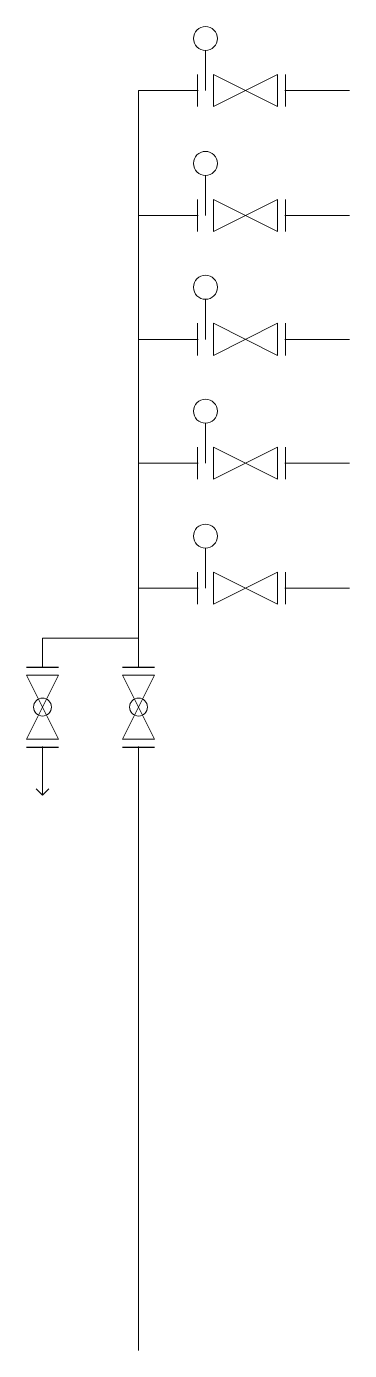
# Model space of a CAD drawing. Header units: inches. Extents: x 0 to 0.081, y 0 to 0.333.
import ezdxf

# ---------------------------------------------------------------- set-up
doc = ezdxf.new("R2010")
doc.units = ezdxf.units.IN
doc.header["$MEASUREMENT"] = 0
doc.layers.add('EDGES', color=3, linetype='Continuous', lineweight=0)
doc.layers.add('Level 7', color=7, linetype='Continuous')

# ---------------------------------------------------------------- blocks, each defined once
blk = doc.blocks.new('SeparatorTankGroup_SeparatorTank_SeparatorTank1__PORT1_LEFT_GATE_OPEN')
for p in [(-0.011, 0.002), (0, 0.002)]:
    blk.add_point(p)
at = {"layer": 'Level 7', "color": 2, "linetype": 'Continuous', "lineweight": 13}
for p, q in [((-0.01, 0.002), (-0.01, 0.007)), ((-0.011, 0), (-0.011, 0.004)), ((0, 0), (0, 0.004))]:
    blk.add_line(p, q, dxfattribs=at)
at = {"layer": 'Level 7', "color": 2, "linetype": 'Continuous', "lineweight": 13, "extrusion": (0, 0, -1), "flags": 128}
blk.add_lwpolyline([(0.001, 0.004), (0.001, 0), (0.009, 0.004), (0.009, 0), (0.001, 0.004)], dxfattribs=at)
at = {"layer": 'Level 7', "color": 2, "linetype": 'Continuous', "lineweight": 13, "extrusion": (0, 0, -1)}
blk.add_circle((0.01, 0.0085), 0.0015, dxfattribs=at)
blk = doc.blocks.new('SeparatorTankGroup_SeparatorTank_SeparatorTank1__PORT2_LEFT_GATE_OPEN')
for p in [(-0.011, 0.002), (0, 0.002)]:
    blk.add_point(p)
at = {"layer": 'Level 7', "color": 2, "linetype": 'Continuous', "lineweight": 13}
for p, q in [((-0.01, 0.002), (-0.01, 0.007)), ((-0.011, 0), (-0.011, 0.004)), ((0, 0), (0, 0.004))]:
    blk.add_line(p, q, dxfattribs=at)
at = {"layer": 'Level 7', "color": 2, "linetype": 'Continuous', "lineweight": 13, "extrusion": (0, 0, -1), "flags": 128}
blk.add_lwpolyline([(0.001, 0.004), (0.001, 0), (0.009, 0.004), (0.009, 0), (0.001, 0.004)], dxfattribs=at)
at = {"layer": 'Level 7', "color": 2, "linetype": 'Continuous', "lineweight": 13, "extrusion": (0, 0, -1)}
blk.add_circle((0.01, 0.0085), 0.0015, dxfattribs=at)
blk = doc.blocks.new('SeparatorTankGroup_SeparatorTank_SeparatorTank1__PORT3_LEFT_GATE_OPEN')
for p in [(-0.011, 0.002), (0, 0.002)]:
    blk.add_point(p)
at = {"layer": 'Level 7', "color": 2, "linetype": 'Continuous', "lineweight": 13}
for p, q in [((-0.01, 0.002), (-0.01, 0.007)), ((-0.011, 0), (-0.011, 0.004)), ((0, 0), (0, 0.004))]:
    blk.add_line(p, q, dxfattribs=at)
at = {"layer": 'Level 7', "color": 2, "linetype": 'Continuous', "lineweight": 13, "extrusion": (0, 0, -1), "flags": 128}
blk.add_lwpolyline([(0.001, 0.004), (0.001, 0), (0.009, 0.004), (0.009, 0), (0.001, 0.004)], dxfattribs=at)
at = {"layer": 'Level 7', "color": 2, "linetype": 'Continuous', "lineweight": 13, "extrusion": (0, 0, -1)}
blk.add_circle((0.01, 0.0085), 0.0015, dxfattribs=at)
blk = doc.blocks.new('SeparatorTankGroup_SeparatorTank_SeparatorTank1__PORT4_LEFT_GATE_OPEN')
for p in [(-0.011, 0.002), (0, 0.002)]:
    blk.add_point(p)
at = {"layer": 'Level 7', "color": 2, "linetype": 'Continuous', "lineweight": 13}
for p, q in [((-0.01, 0.002), (-0.01, 0.007)), ((-0.011, 0), (-0.011, 0.004)), ((0, 0), (0, 0.004))]:
    blk.add_line(p, q, dxfattribs=at)
at = {"layer": 'Level 7', "color": 2, "linetype": 'Continuous', "lineweight": 13, "extrusion": (0, 0, -1), "flags": 128}
blk.add_lwpolyline([(0.001, 0.004), (0.001, 0), (0.009, 0.004), (0.009, 0), (0.001, 0.004)], dxfattribs=at)
at = {"layer": 'Level 7', "color": 2, "linetype": 'Continuous', "lineweight": 13, "extrusion": (0, 0, -1)}
blk.add_circle((0.01, 0.0085), 0.0015, dxfattribs=at)
blk = doc.blocks.new('SeparatorTankGroup_SeparatorTank_SeparatorTank1__PORT5_LEFT_GATE_OPEN')
for p in [(-0.011, 0.002), (0, 0.002)]:
    blk.add_point(p)
at = {"layer": 'Level 7', "color": 2, "linetype": 'Continuous', "lineweight": 13}
for p, q in [((-0.01, 0.002), (-0.01, 0.007)), ((-0.011, 0), (-0.011, 0.004)), ((0, 0), (0, 0.004))]:
    blk.add_line(p, q, dxfattribs=at)
at = {"layer": 'Level 7', "color": 2, "linetype": 'Continuous', "lineweight": 13, "extrusion": (0, 0, -1), "flags": 128}
blk.add_lwpolyline([(0.001, 0.004), (0.001, 0), (0.009, 0.004), (0.009, 0), (0.001, 0.004)], dxfattribs=at)
at = {"layer": 'Level 7', "color": 2, "linetype": 'Continuous', "lineweight": 13, "extrusion": (0, 0, -1)}
blk.add_circle((0.01, 0.0085), 0.0015, dxfattribs=at)
blk = doc.blocks.new('SeparatorTankGroup_SeparatorTank_SeparatorTank1__PORT5_BRANCH_BALL_VFO')
for p in [(-0.005, 0), (0.005, 0)]:
    blk.add_point(p)
at = {"layer": 'Level 7', "color": 2, "linetype": 'Continuous', "lineweight": 30}
for p, q in [((-0.005, 0.002), (-0.005, -0.002)), ((0.005, 0.002), (0.005, -0.002))]:
    blk.add_line(p, q, dxfattribs=at)
at = {"layer": 'Level 7', "color": 2, "linetype": 'Continuous', "lineweight": 13, "flags": 128}
blk.add_lwpolyline([(-0.004, 0.002), (-0.004, -0.002), (0.004, 0.002), (0.004, -0.002), (-0.004, 0.002)], dxfattribs=at)
at = {"layer": 'Level 7', "color": 2, "linetype": 'Continuous', "lineweight": 13}
blk.add_circle((0, 0), 0.00112, dxfattribs=at)
blk = doc.blocks.new('SeparatorTankGroup_SeparatorTank_SeparatorTank1__PORT5_BOTTOM_BALL_VFO')
for p in [(-0.005, 0), (0.005, 0)]:
    blk.add_point(p)
at = {"layer": 'Level 7', "color": 2, "linetype": 'Continuous', "lineweight": 30}
for p, q in [((-0.005, 0.002), (-0.005, -0.002)), ((0.005, 0.002), (0.005, -0.002))]:
    blk.add_line(p, q, dxfattribs=at)
at = {"layer": 'Level 7', "color": 2, "linetype": 'Continuous', "lineweight": 13, "flags": 128}
blk.add_lwpolyline([(-0.004, 0.002), (-0.004, -0.002), (0.004, 0.002), (0.004, -0.002), (-0.004, 0.002)], dxfattribs=at)
at = {"layer": 'Level 7', "color": 2, "linetype": 'Continuous', "lineweight": 13}
blk.add_circle((0, 0), 0.00112, dxfattribs=at)

msp = doc.modelspace()

# ---------------------------------------------------------------- linework, layer by layer
at = {"layer": 'EDGES', "color": 3, "lineweight": 0}
for p, q in [((0.04301, 0.31683), (0.02819, 0.31683)), ((0.02819, 0.31683), (0.02819, 0.17186)), ((0.08127, 0.31683), (0.06516, 0.31683)), ((0.04301, 0.28542), (0.02819, 0.28542)), ((0.08127, 0.28542), (0.06516, 0.28542)), ((0.04301, 0.25426), (0.02819, 0.25426)), ((0.08127, 0.25426), (0.06516, 0.25426)), ((0.04301, 0.22311), (0.02819, 0.22311)), ((0.08127, 0.22311), (0.06516, 0.22311)), ((0.04301, 0.1917), (0.02819, 0.1917)), ((0.08127, 0.1917), (0.06516, 0.1917)), ((0.02819, 0.17911), (0.00403, 0.17911)), ((0.00403, 0.17911), (0.00403, 0.17186)), ((0.00403, 0.15173), (0.00403, 0.13965)), ((0.02819, 0.15173), (0.02819, 0)), ((0.00403, 0.13965), (0.00242, 0.14126)), ((0.00403, 0.13965), (0.00564, 0.14126))]:
    msp.add_line(p, q, dxfattribs=at)

# ---------------------------------------------------------------- block references
at = {"xscale": 2.013398524451903, "yscale": 2.013398524451903}
for name, p in [('SeparatorTankGroup_SeparatorTank_SeparatorTank1__PORT5_LEFT_GATE_OPEN', (0.06516, 0.3128)), ('SeparatorTankGroup_SeparatorTank_SeparatorTank1__PORT4_LEFT_GATE_OPEN', (0.06516, 0.28139)), ('SeparatorTankGroup_SeparatorTank_SeparatorTank1__PORT3_LEFT_GATE_OPEN', (0.06516, 0.25024)), ('SeparatorTankGroup_SeparatorTank_SeparatorTank1__PORT2_LEFT_GATE_OPEN', (0.06516, 0.21908)), ('SeparatorTankGroup_SeparatorTank_SeparatorTank1__PORT1_LEFT_GATE_OPEN', (0.06516, 0.18767))]:
    msp.add_blockref(name, p, dxfattribs=at)
at = {"xscale": 2.013398524451903, "yscale": 2.013398524451903, "rotation": 90}
for name, p in [('SeparatorTankGroup_SeparatorTank_SeparatorTank1__PORT5_BRANCH_BALL_VFO', (0.00403, 0.1618)), ('SeparatorTankGroup_SeparatorTank_SeparatorTank1__PORT5_BOTTOM_BALL_VFO', (0.02819, 0.1618))]:
    msp.add_blockref(name, p, dxfattribs=at)

doc.saveas('drawing.dxf')
